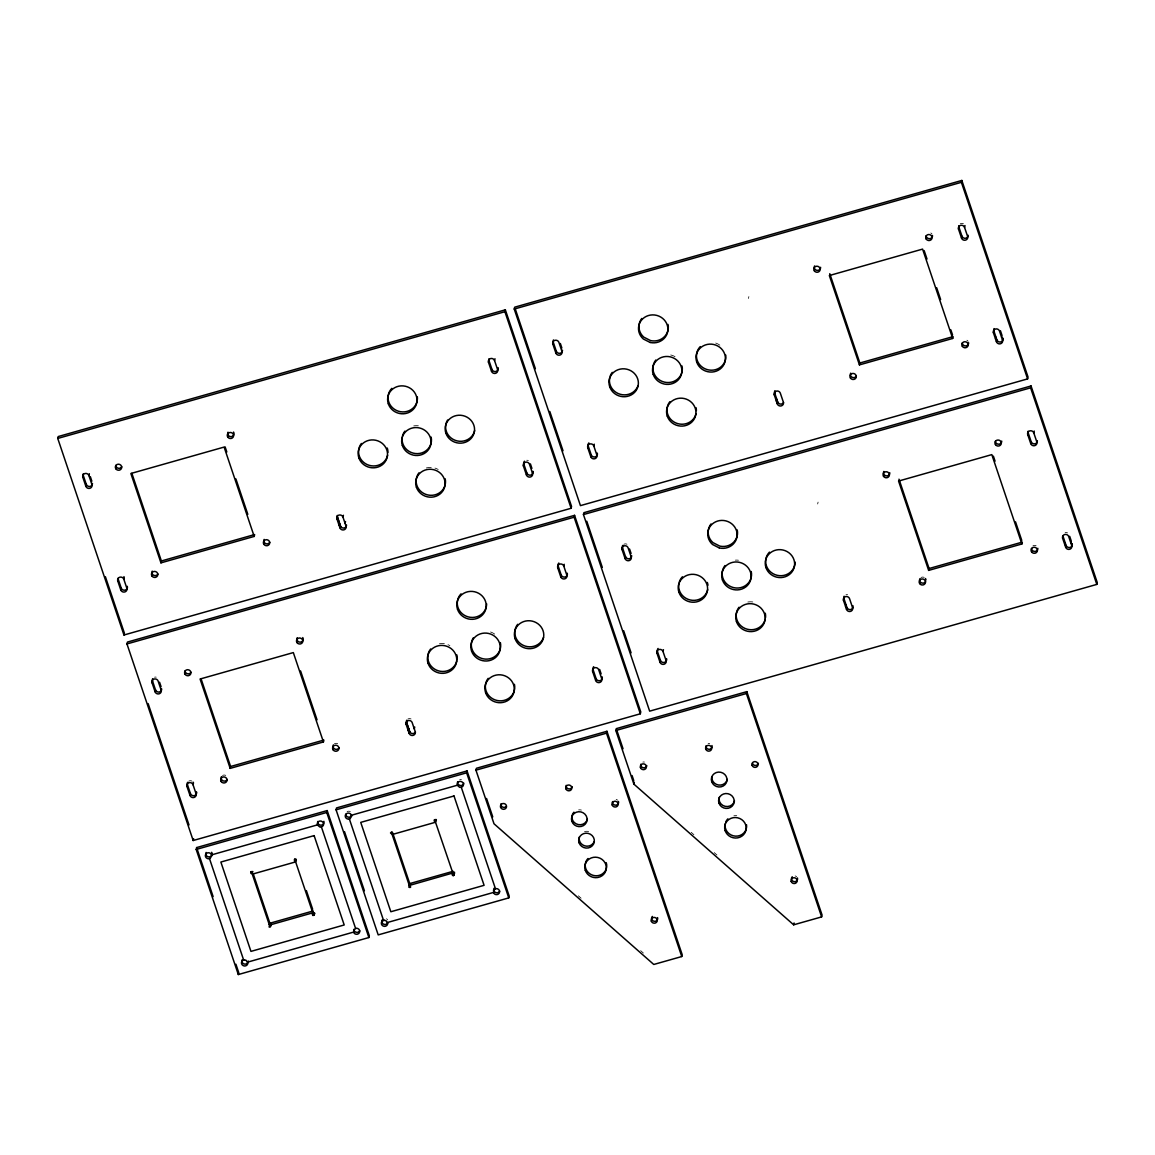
<?xml version="1.0" encoding="UTF-8"?>
<svg xmlns="http://www.w3.org/2000/svg" width="1155" height="1155" viewBox="0 0 1155 1155"><rect width="100%" height="100%" fill="white"/><g stroke="black" fill="none" stroke-linecap="round" stroke-linejoin="round"><path stroke-width="0.75" stroke-dasharray="5 3.75" d="M748.44 298.466L748.873 296.604M817.653 503.984L818.087 502.107M691.195 832.336L693.895 834.718M714.209 852.607L716.909 854.989M578.381 895.832L581.095 898.215M640.664 950.681L643.378 953.063M733.887 815.791A10.814 10.222 13 0 1 736.76 815.719M708.131 743.603A3.075 2.902 13 0 1 709.719 743.56M642.859 762.098A3.075 2.902 13 0 1 644.447 762.055M795.174 875.952A3.075 2.902 13 0 1 796.589 876.674M578.641 809.9A7.854 7.435 13 0 1 581.369 810.059M584.546 831.6A7.854 7.435 13 0 1 588.602 831.513M616.164 799.433A3.075 2.902 13 0 1 617.579 800.155M426.31 467.963A14.741 13.932 13 0 1 438.207 469.45M413.721 425.921A14.741 13.932 13 0 1 418.37 425.805M670.709 354.975A14.741 13.932 13 0 1 675.025 356.664M715.681 343.049A14.741 13.932 13 0 1 719.839 345.172M960.253 223.825A3.191 3.017 13 0 1 963.429 223.752M526.723 460.239A3.191 3.017 13 0 1 528.34 460.614M930.786 232.992A3.191 3.017 13 0 1 932.013 234.075M966.908 340.22A3.191 3.017 13 0 1 968.121 341.303M347.106 811.647A3.191 3.017 13 0 1 350.283 811.575M386.405 918.788A3.191 3.017 13 0 1 387.632 919.871M459.762 779.611A3.191 3.017 13 0 1 461.408 779.567M439.42 643.768A14.741 13.932 13 0 1 449.873 645.602M490.529 631.987A14.741 13.932 13 0 1 494.687 634.109M747.834 602.029A14.741 13.932 13 0 1 753.984 602.188M735.331 560.146A14.741 13.932 13 0 1 738.449 560.218M188.713 781.17A3.191 3.017 13 0 1 191.903 781.098M407.859 719.06A3.191 3.017 13 0 1 411.05 718.988M845.98 594.782A3.191 3.017 13 0 1 847.626 594.738M1065.127 532.672A3.191 3.017 13 0 1 1067.552 532.903M154.553 677.205A3.191 3.017 13 0 1 156.199 677.162M623.816 544.308A3.191 3.017 13 0 1 626.992 544.236M222.554 775.496A3.191 3.017 13 0 1 225.745 775.424M334.459 743.777A3.191 3.017 13 0 1 337.65 743.705M921.04 577.529A3.191 3.017 13 0 1 924.217 577.457M1032.945 545.81A3.191 3.017 13 0 1 1036.122 545.738"/><path stroke-width="1.5" d="M57.75 438.438L58.183 436.561L505.341 309.829L571.552 506.41L571.119 508.272L123.96 635.005L57.75 438.438L504.908 311.706L505.341 309.829M89.339 473.738L88.921 475.615L91.924 484.537A3.191 3.017 13 0 1 89.873 488.305A3.191 3.017 13 0 1 85.86 486.255L82.857 477.333L83.29 475.456A3.191 3.017 13 0 1 83.203 473.882M85.86 486.255L86.293 484.393L83.29 475.456M118.2 579.103L121.203 588.039A3.191 3.017 13 0 0 125.216 590.09A3.191 3.017 13 0 0 127.267 586.321L126.833 588.198A3.191 3.017 13 0 1 124.783 591.952A3.191 3.017 13 0 1 120.77 589.916L117.767 580.979L118.2 579.103A3.191 3.017 13 0 1 118.041 578.323M120.77 589.916L121.203 588.039M126.833 588.198L123.83 579.261L124.249 577.385A3.191 3.017 13 0 0 123.903 576.663M123.96 635.005L124.394 633.142L105.394 576.735M126.963 643.941L127.397 642.079L574.555 515.347L640.765 711.913L640.332 713.79L193.174 840.522L126.963 643.941L574.122 517.209L574.555 515.347M161.382 560.984L254.634 534.563L254.201 536.425L160.949 562.86L161.382 560.984L131.858 473.319M152.07 682.836A3.191 3.017 13 0 1 154.12 679.068A3.191 3.017 13 0 1 158.134 681.118L161.137 690.055A3.191 3.017 13 0 1 159.087 693.823A3.191 3.017 13 0 1 155.088 691.773L152.07 682.836L152.503 680.974A3.191 3.017 13 0 1 152.705 678.664M155.088 691.773L155.506 689.896L152.503 680.974M187.413 784.62L190.431 793.557A3.191 3.017 13 0 0 194.43 795.593A3.191 3.017 13 0 0 196.48 791.839L196.047 793.702A3.191 3.017 13 0 1 193.997 797.47A3.191 3.017 13 0 1 189.998 795.42L186.98 786.483L187.413 784.62A3.191 3.017 13 0 1 187.615 782.31M189.998 795.42L190.431 793.557M196.047 793.702L193.044 784.765L193.477 782.902A3.191 3.017 13 0 0 193.116 782.18M193.174 840.522L193.607 838.646M196.191 849.459L196.624 847.582L327.183 810.579L369.311 935.68L368.878 937.542L238.32 974.546L196.191 849.459L326.75 812.456L327.183 810.579M230.61 766.501L323.862 740.066L323.429 741.943L230.177 768.378L230.61 766.501L201.071 678.837M343.41 515.274L342.977 517.137L345.98 526.074A3.191 3.017 13 0 1 343.93 529.842A3.191 3.017 13 0 1 339.917 527.792L336.914 518.855L337.347 516.992A3.191 3.017 13 0 1 337.26 515.419M339.021 525.121L339.455 523.244M339.917 527.792L340.35 525.929L337.347 516.992M238.32 974.546L238.753 972.683L235.909 964.223M345.085 523.403L345.518 521.526M296.07 860.027L295.637 861.89L312.788 912.825L269.433 925.112L269.866 923.249L253.277 874.003M336.076 809.814L336.509 807.937L467.053 770.934L509.196 896.035L508.763 897.897L378.205 934.9L336.076 809.814L466.634 772.811L467.053 770.934M312.687 915.005C317.668 909.36 310.58 921.676 313.222 910.949L269.866 923.249M313.193 915.251L314.651 913.1L314.218 914.962M313.741 915.236L314.174 913.374M488.94 360.476L491.958 369.412A3.191 3.017 13 0 0 495.957 371.462A3.191 3.017 13 0 0 498.007 367.694L497.588 369.571A3.191 3.017 13 0 1 495.524 373.325A3.191 3.017 13 0 1 491.525 371.289L488.507 362.352L488.94 360.476A3.191 3.017 13 0 1 488.854 358.916M406.127 724.373A3.191 3.017 13 0 1 408.177 720.605A3.191 3.017 13 0 1 412.191 722.655L415.208 731.591A3.191 3.017 13 0 1 413.144 735.36A3.191 3.017 13 0 1 409.144 733.31L406.127 724.373L406.56 722.496A3.191 3.017 13 0 1 406.762 720.2M408.235 730.624L408.668 728.762M491.525 371.289L491.958 369.412M497.588 369.571L494.571 360.634L495.004 358.757M409.144 733.31L409.577 731.433L406.56 722.496L409.924 732.155A3.191 3.017 13 0 0 415.439 732.025M414.298 728.906L414.732 727.044M514.235 309.049L514.668 307.187L961.826 180.454L1028.037 377.021L1027.603 378.898L580.445 505.63L514.235 309.049L961.393 182.317L961.826 180.454M453.063 875.606L454.521 873.454L452.5 873.902L453.063 875.606L452.702 873.036L409.318 885.466L409.736 883.589L392.585 832.668M452.673 872.501L435.522 822.245L435.955 820.382M533.076 472.121A3.191 3.017 13 0 0 532.917 471.341L532.498 473.218A3.191 3.017 13 0 1 530.434 476.986A3.191 3.017 13 0 1 526.435 474.936L523.417 465.999L523.85 464.137A3.191 3.017 13 0 1 524.514 461.192M552.855 344.118A3.191 3.017 13 0 1 554.905 340.35A3.191 3.017 13 0 1 558.919 342.4L561.922 351.337A3.191 3.017 13 0 1 559.872 355.09A3.191 3.017 13 0 1 555.873 353.055L552.855 344.118L553.288 342.241A3.191 3.017 13 0 1 553.49 339.945M526.435 474.936L526.868 473.059L523.85 464.137M555.873 353.055L556.291 351.178L553.288 342.241M475.947 770.168L476.38 768.292L606.938 731.288L682.186 954.665L681.753 956.542L653.773 964.468L494.008 823.775L475.947 770.168L606.505 733.165L606.938 731.288M452.269 874.898L453.106 871.303L409.736 883.589M452.572 875.36L453.005 873.483M453.626 875.591L454.059 873.729M454.117 874.017L454.55 872.141M558.168 565.993L561.171 574.93A3.191 3.017 13 0 0 565.185 576.966A3.191 3.017 13 0 0 567.235 573.212L566.802 575.075A3.191 3.017 13 0 1 564.752 578.843A3.191 3.017 13 0 1 560.738 576.793L557.735 567.856L558.168 565.993A3.191 3.017 13 0 1 558.082 564.42M588.198 445.888L591.201 454.825A3.191 3.017 13 0 0 595.215 456.875A3.191 3.017 13 0 0 597.265 453.106L596.832 454.983A3.191 3.017 13 0 1 594.782 458.737A3.191 3.017 13 0 1 590.783 456.701L587.765 447.765L588.198 445.888A3.191 3.017 13 0 1 588.112 444.329M560.738 576.793L561.171 574.93M566.802 575.075L563.799 566.138L564.218 564.275M590.783 456.701L591.201 454.825M596.832 454.983L593.829 446.047L594.262 444.17M583.448 514.567L583.881 512.69L1031.04 385.958L1097.25 582.539L1096.817 584.401L649.659 711.148L583.448 514.567L1030.607 387.835L1031.04 385.958M593.078 669.64L596.081 678.577A3.191 3.017 13 0 0 600.095 680.627A3.191 3.017 13 0 0 602.145 676.859L601.712 678.721A3.191 3.017 13 0 1 599.662 682.49A3.191 3.017 13 0 1 595.648 680.439L592.645 671.517L593.078 669.64A3.191 3.017 13 0 1 593.742 666.695M622.083 549.621A3.191 3.017 13 0 1 624.133 545.867A3.191 3.017 13 0 1 628.132 547.903L631.15 556.84A3.191 3.017 13 0 1 629.1 560.608A3.191 3.017 13 0 1 625.086 558.558L622.083 549.621L622.502 547.759A3.191 3.017 13 0 1 622.704 545.449M595.648 680.439L596.081 678.577M625.086 558.558L625.519 556.696L622.502 547.759M615.832 730.523L616.265 728.646L746.823 691.643L822.057 915.02L821.624 916.897L793.658 924.823L633.893 784.13L615.832 730.523L746.39 693.52L746.823 691.643M657.412 651.406L660.429 660.342A3.191 3.017 13 0 0 664.443 662.378A3.191 3.017 13 0 0 666.493 658.624L666.06 660.487A3.191 3.017 13 0 1 664.01 664.255A3.191 3.017 13 0 1 659.996 662.205L656.993 653.268L657.412 651.406A3.191 3.017 13 0 1 657.339 649.832M659.996 662.205L660.429 660.342M666.06 660.487L663.042 651.55L663.475 649.688M633.893 784.13L634.326 782.253M774.283 394.894A3.191 3.017 13 0 1 776.333 391.141A3.191 3.017 13 0 1 780.332 393.176L783.35 402.113A3.191 3.017 13 0 1 781.3 405.881A3.191 3.017 13 0 1 777.286 403.831L774.283 394.894L774.702 393.032A3.191 3.017 13 0 1 774.904 390.722M776.377 401.16L776.81 399.284M777.286 403.831L777.719 401.969L774.702 393.032M859.869 363.017L953.12 336.596L952.687 338.458L859.436 364.893L859.869 363.017L829.766 273.663M852.996 605.754L852.563 607.631A3.191 3.017 13 0 1 850.513 611.385A3.191 3.017 13 0 1 846.5 609.349L843.497 600.412L843.93 598.535A3.191 3.017 13 0 1 844.117 596.24M845.604 606.664L846.038 604.801M846.5 609.349L846.933 607.472L843.93 598.535M793.658 924.823L794.091 922.961M965.003 225.557L964.569 227.42L967.587 236.356A3.191 3.017 13 0 1 965.537 240.125A3.191 3.017 13 0 1 961.523 238.074L958.52 229.138L958.953 227.275A3.191 3.017 13 0 1 958.867 225.701M961.523 238.074L961.956 236.198L958.953 227.275M929.082 568.534L1022.334 542.099L1021.901 543.976L928.649 570.397L929.082 568.534L898.98 479.181M993.863 330.922L996.866 339.859A3.191 3.017 13 0 0 1000.88 341.894A3.191 3.017 13 0 0 1002.93 338.141L1002.497 340.003A3.191 3.017 13 0 1 1000.447 343.771A3.191 3.017 13 0 1 996.433 341.721L993.43 332.784L993.863 330.922A3.191 3.017 13 0 1 993.704 330.142M995.538 339.036L995.971 337.173M996.433 341.721L996.866 339.859M1001.587 337.318L1002.02 335.455L1000.447 330.763M1034.23 431.06L1033.797 432.937L1036.8 441.86A3.191 3.017 13 0 1 1034.75 445.628A3.191 3.017 13 0 1 1030.751 443.578L1027.733 434.655L1028.167 432.779A3.191 3.017 13 0 1 1028.08 431.219M1030.751 443.578L1031.17 441.715L1028.167 432.779M1063.076 536.425L1066.079 545.362A3.191 3.017 13 0 0 1070.093 547.412A3.191 3.017 13 0 0 1072.143 543.644L1071.71 545.521A3.191 3.017 13 0 1 1069.66 549.275A3.191 3.017 13 0 1 1065.661 547.239L1062.643 538.302L1063.076 536.425A3.191 3.017 13 0 1 1062.932 535.646M1064.751 544.554L1065.184 542.677M1065.661 547.239L1066.079 545.362M1070.815 542.836L1071.248 540.959L1069.66 536.281M454.088 875.317L453.525 873.613M252.887 871.577L251.357 871.621M296.286 859.349L294.669 858.8M436.373 819.574L434.858 819.617M271.035 925.458L270.01 925.747M211.452 854.917L317.394 824.887A3.191 3.017 13 0 1 321.104 821.09L322.563 821.84A3.191 3.017 13 0 1 321.408 826.937L355.596 928.447M351.337 815.271L457.279 785.241A3.191 3.017 13 0 1 460.975 781.444L462.448 782.195A3.191 3.017 13 0 1 461.293 787.291L495.481 888.801M295.637 861.89L252.281 874.176L269.433 925.112M435.522 822.245L392.151 834.531L409.318 885.466M247.56 962.144L353.618 932.085M387.445 922.499L493.503 892.44M461.293 787.291L459.647 787.335L457.279 785.241M321.408 826.937L319.762 826.98L317.394 824.887M392.296 832.206C387.387 832.538 394.62 835.614 391.762 832.105M409.78 884.124L410.834 884.355M410.444 886.087C405.391 887.358 413.909 888.671 409.087 885.394M313.64 913.259L312.384 914.558M269.909 923.769L270.963 924.014M270.025 925.631C266.675 928.158 273.533 927.407 269.173 924.505M340.35 525.929L340.711 526.651A3.191 3.017 13 0 0 346.558 524.991M409.577 731.433L409.924 732.155M961.393 182.317L1027.603 378.898M1030.607 387.835L1096.817 584.401M1002.497 340.003L999.494 331.066A3.191 3.017 13 0 0 995.48 329.031A3.191 3.017 13 0 0 993.43 332.784M1071.71 545.521L1068.707 536.584A3.191 3.017 13 0 0 1064.693 534.534A3.191 3.017 13 0 0 1062.643 538.302M924.159 250.606L927.003 259.038M936.647 287.696L940.632 299.506M950.839 329.854L952.543 334.907M993.372 456.124L995.076 461.177M1015.519 521.872L1021.771 540.41M952.687 338.458L922.585 249.105L829.333 275.54L859.436 364.893M1021.901 543.976L991.813 454.622L898.561 481.058L928.649 570.397M852.563 607.631L849.56 598.694A3.191 3.017 13 0 0 845.547 596.644A3.191 3.017 13 0 0 843.497 600.412M746.39 693.52L821.624 916.897M560.348 343.497L561.864 347.973M629.576 549.015L631.078 553.476M515.245 308.89L535.386 368.719M549.78 411.454L563.019 450.768M586.769 521.237L602.304 567.394M623.613 630.644L631.092 652.864M504.908 311.706L571.119 508.272M574.122 517.209L640.332 713.79M530.419 463.906L531.921 468.367M599.633 669.409L601.134 673.885M532.498 473.218L529.481 464.281A3.191 3.017 13 0 0 525.467 462.231A3.191 3.017 13 0 0 523.417 465.999M601.712 678.721L598.709 669.799A3.191 3.017 13 0 0 594.695 667.749A3.191 3.017 13 0 0 592.645 671.517M616.828 730.321L623.036 748.758M632.074 775.554L633.763 780.578M606.505 733.165L681.753 956.542M486.544 798.452L492.752 816.874M466.634 772.811L508.763 897.897M337.448 516.964L340.711 526.651M225.109 446.898L226.813 451.952M235.894 478.921L247.82 514.322M300.574 670.954L317.048 719.839M254.201 536.425L224.113 447.072L130.862 473.507L160.949 562.86M323.429 741.943L293.327 652.589L200.075 679.024L230.177 768.378M349.344 818.909L383.576 920.521M344.479 831.6L364.403 890.779M326.75 812.456L368.878 937.542M306.364 890.577L312.659 909.259M90.35 476.712L91.851 481.187M159.563 682.23L161.079 686.691M209.474 858.555L243.691 960.166M148.129 703.612L189.001 824.973M196.624 847.582L213.126 896.612M727.275 779.408A7.854 7.435 13 0 1 718.627 785.039A7.854 7.435 13 0 1 711.783 777.185M734.493 800.848A7.854 7.435 13 0 1 725.181 806.349A7.854 7.435 13 0 1 719.175 797.369M746.534 824.742A10.814 10.222 13 0 1 735.475 836.148A10.814 10.222 13 0 1 725.326 823.515M725.874 821.84A10.814 10.222 13 0 1 727.867 818.852M711.985 745.567A3.075 2.902 13 0 1 709.228 749.306A3.075 2.902 13 0 1 706.08 745.711M646.786 765.577A3.075 2.902 13 0 1 643.162 767.729A3.075 2.902 13 0 1 640.808 764.206M758.402 763.311A3.075 2.902 13 0 1 752.497 763.455M797.441 877.959A3.075 2.902 13 0 1 793.889 881.611A3.075 2.902 13 0 1 792.258 876.775M587.39 819.054A7.854 7.435 13 0 1 576.157 823.861A7.854 7.435 13 0 1 573.919 812.182M594.219 841.721A7.854 7.435 13 0 1 584.647 845.821A7.854 7.435 13 0 1 579.29 837.014M606.231 862.655A10.814 10.222 13 0 1 593.713 875.519A10.814 10.222 13 0 1 587.982 858.497M572.187 786.714A3.075 2.902 13 0 1 568.549 788.865A3.075 2.902 13 0 1 566.195 785.357M506.193 806.537A3.075 2.902 13 0 1 500.923 803.851M618.445 801.44A3.075 2.902 13 0 1 615.673 805.179A3.075 2.902 13 0 1 612.525 801.584M657.57 917.604A3.075 2.902 13 0 1 654.004 921.257A3.075 2.902 13 0 1 652.373 916.42M445.195 478.791A14.741 13.932 13 0 1 427.74 494.946A14.741 13.932 13 0 1 418.962 472.828M387.632 455.272A14.741 13.932 13 0 1 367.232 464.599A14.741 13.932 13 0 1 361.399 443.462M387.243 448.039A14.741 13.932 13 0 1 387.95 452.385M474.662 430.598A14.741 13.932 13 0 1 454.983 440.243A14.741 13.932 13 0 1 447.591 420.016M417.345 396.858A14.741 13.932 13 0 1 398.172 411.137A14.741 13.932 13 0 1 391.834 388.34M431.147 437.095A14.741 13.932 13 0 1 417.518 453.641A14.741 13.932 13 0 1 402.171 437.803M402.402 436.402A14.741 13.932 13 0 1 404.929 431.133M696.046 413.533A14.741 13.932 13 0 1 675.661 422.874A14.741 13.932 13 0 1 669.828 401.723M696.046 407.686A14.741 13.932 13 0 1 696.378 410.646M682.013 365.991A14.741 13.932 13 0 1 664.544 382.161A14.741 13.932 13 0 1 655.78 360.028M638.094 385.539A14.741 13.932 13 0 1 620.293 394.303A14.741 13.932 13 0 1 609.739 377.627M610.129 376.256A14.741 13.932 13 0 1 612.265 372.358M725.773 355.119A14.741 13.932 13 0 1 706.586 369.412A14.741 13.932 13 0 1 700.248 346.601M668.009 324.425A14.741 13.932 13 0 1 650.539 340.581L643.768 337.13A14.741 13.932 13 0 1 641.776 318.462M993.776 329.348A3.191 3.017 13 0 1 994.051 328.612M783.581 402.546A3.191 3.017 13 0 1 777.719 401.969M336.914 518.855A3.191 3.017 13 0 1 338.964 515.101A3.191 3.017 13 0 1 342.977 517.137M117.767 580.979A3.191 3.017 13 0 1 119.817 577.211A3.191 3.017 13 0 1 123.83 579.261M92.501 483.454A3.191 3.017 13 0 1 86.293 484.393M968.164 235.274A3.191 3.017 13 0 1 961.956 236.198M82.857 477.333A3.191 3.017 13 0 1 84.907 473.564A3.191 3.017 13 0 1 88.921 475.615M958.52 229.138A3.191 3.017 13 0 1 960.57 225.369A3.191 3.017 13 0 1 964.569 227.42M533.004 472.915A3.191 3.017 13 0 1 526.868 473.059M488.507 362.352A3.191 3.017 13 0 1 490.557 358.584A3.191 3.017 13 0 1 494.571 360.634M588.4 443.592A3.191 3.017 13 0 1 588.862 442.943M562.514 350.239A3.191 3.017 13 0 1 556.291 351.178M587.765 447.765A3.191 3.017 13 0 1 589.815 443.996A3.191 3.017 13 0 1 593.829 446.047M157.903 574.021A3.191 3.017 13 0 1 153.615 575.233A3.191 3.017 13 0 1 152.229 571.119M269.808 542.301A3.191 3.017 13 0 1 265.52 543.514A3.191 3.017 13 0 1 264.134 539.399M233.541 432.042A3.191 3.017 13 0 1 231.014 436.662A3.191 3.017 13 0 1 228.026 432.187M121.795 466.793A3.191 3.017 13 0 1 115.774 465.422M856.375 376.054A3.191 3.017 13 0 1 852.101 377.266A3.191 3.017 13 0 1 850.715 373.152M820.613 267.296A3.191 3.017 13 0 1 816.758 270.328A3.191 3.017 13 0 1 814.593 265.924M932.518 235.577A3.191 3.017 13 0 1 929.501 238.681A3.191 3.017 13 0 1 926.151 235.736M968.626 342.804A3.191 3.017 13 0 1 965.609 345.908A3.191 3.017 13 0 1 962.274 342.963M351.669 815.675A3.191 3.017 13 0 1 345.663 814.304M387.791 922.903A3.191 3.017 13 0 1 383.503 924.116A3.191 3.017 13 0 1 382.117 920.015M499.696 891.184A3.191 3.017 13 0 1 495.408 892.396A3.191 3.017 13 0 1 494.022 888.296M463.862 783.22A3.191 3.017 13 0 1 460.08 785.458L458.607 784.707A3.191 3.017 13 0 1 457.625 781.805M211.784 855.321A3.191 3.017 13 0 1 207.51 856.534A3.191 3.017 13 0 1 206.124 852.433M211.625 852.303A3.191 3.017 13 0 1 212.13 853.805M248.253 961.018A3.191 3.017 13 0 1 244.398 964.05A3.191 3.017 13 0 1 242.232 959.661M359.811 930.829A3.191 3.017 13 0 1 353.791 929.457M323.891 821.306A3.191 3.017 13 0 1 320.195 825.103L318.722 824.352A3.191 3.017 13 0 1 317.741 821.45M514.423 684.294A14.741 13.932 13 0 1 496.953 700.464A14.741 13.932 13 0 1 488.19 678.332M456.846 660.776A14.741 13.932 13 0 1 436.46 670.117A14.741 13.932 13 0 1 430.627 648.966M456.86 654.928A14.741 13.932 13 0 1 457.091 659.375M543.5 637.488A14.741 13.932 13 0 1 522.811 645.125A14.741 13.932 13 0 1 517.657 624.306M486.645 603.863A14.741 13.932 13 0 1 470.374 617.333A14.741 13.932 13 0 1 457.582 600.21M457.972 598.839A14.741 13.932 13 0 1 461.047 593.858M500.375 642.599A14.741 13.932 13 0 1 483.671 658.913A14.741 13.932 13 0 1 473.29 637.849M765.26 619.037A14.741 13.932 13 0 1 744.874 628.378A14.741 13.932 13 0 1 739.041 607.227M765.274 613.204A14.741 13.932 13 0 1 765.505 617.636M751.226 571.508A14.741 13.932 13 0 1 733.772 587.664A14.741 13.932 13 0 1 724.994 565.531M707.697 589.671A14.741 13.932 13 0 1 690.242 599.994A14.741 13.932 13 0 1 678.967 583.145M679.357 581.774A14.741 13.932 13 0 1 682.432 576.778M707.322 582.452A14.741 13.932 13 0 1 707.957 585.296M795.073 562.124A14.741 13.932 13 0 1 775.063 574.656A14.741 13.932 13 0 1 769.461 552.119M737.222 529.928A14.741 13.932 13 0 1 719.767 546.098L712.996 542.648A14.741 13.932 13 0 1 710.989 523.966M853.083 607.328A3.191 3.017 13 0 1 846.933 607.472M186.98 786.483A3.191 3.017 13 0 1 189.03 782.729A3.191 3.017 13 0 1 193.044 784.765M161.729 688.957A3.191 3.017 13 0 1 155.506 689.896M1037.392 440.777A3.191 3.017 13 0 1 1031.17 441.715M1027.733 434.655A3.191 3.017 13 0 1 1029.784 430.887A3.191 3.017 13 0 1 1033.797 432.937M558.356 563.683A3.191 3.017 13 0 1 558.832 563.048M557.735 567.856A3.191 3.017 13 0 1 559.785 564.102A3.191 3.017 13 0 1 563.799 566.138M657.614 649.096A3.191 3.017 13 0 1 658.09 648.46M631.727 555.757A3.191 3.017 13 0 1 625.519 556.696M656.993 653.268A3.191 3.017 13 0 1 659.043 649.514A3.191 3.017 13 0 1 663.042 651.55M227.116 779.524A3.191 3.017 13 0 1 222.843 780.737A3.191 3.017 13 0 1 221.457 776.636M339.021 747.805A3.191 3.017 13 0 1 334.748 749.017A3.191 3.017 13 0 1 333.362 744.917M302.754 637.56A3.191 3.017 13 0 1 300.242 642.166A3.191 3.017 13 0 1 297.239 637.69M191.008 672.297A3.191 3.017 13 0 1 184.988 670.94M925.603 581.557A3.191 3.017 13 0 1 921.315 582.77A3.191 3.017 13 0 1 919.929 578.669M925.444 578.525A3.191 3.017 13 0 1 925.949 580.027M889.826 472.814A3.191 3.017 13 0 1 885.986 475.831A3.191 3.017 13 0 1 883.82 471.442M1001.732 441.094A3.191 3.017 13 0 1 998.714 444.199A3.191 3.017 13 0 1 995.379 441.253M1037.854 548.322A3.191 3.017 13 0 1 1034.837 551.426A3.191 3.017 13 0 1 1031.487 548.466M211.712 855.667L210.253 858.338L208.68 858.771A3.191 3.017 13 0 1 205.691 854.31A3.191 3.017 13 0 1 211.192 854.166L211.712 855.667M351.582 816.022L350.138 818.693L348.565 819.126A3.191 3.017 13 0 1 345.576 814.65A3.191 3.017 13 0 1 351.077 814.52L351.582 816.022M353.704 929.804L353.863 932.836A3.191 3.017 13 0 0 359.378 932.706A3.191 3.017 13 0 0 356.39 928.23L353.704 929.804M493.589 890.159L493.748 893.19A3.191 3.017 13 0 0 499.263 893.06A3.191 3.017 13 0 0 496.26 888.585L493.589 890.159M250.852 872.039C250.216 876.082 254.966 871.058 250.852 872.039M294.467 859.681C293.818 863.723 298.582 858.685 294.467 859.681M434.352 820.036C433.702 824.064 438.467 819.039 434.352 820.036M314.117 835.614L220.865 862.049L250.953 951.388L344.204 924.967L314.117 835.614M454.002 795.968L360.735 822.389L390.838 911.743L484.089 885.322L454.002 795.968M244.485 959.949L242.911 960.397A3.191 3.017 13 0 0 243.185 965.638A3.191 3.017 13 0 0 247.82 962.895L246.087 960.31L244.485 959.949M384.355 920.304L382.796 920.737A3.191 3.017 13 0 0 383.07 925.992A3.191 3.017 13 0 0 387.705 923.249L385.972 920.665L384.355 920.304M650.121 342.457L643.335 339.007A14.741 13.932 13 0 1 646.324 316.355A14.741 13.932 13 0 1 667.763 327.284A14.741 13.932 13 0 1 650.121 342.457M719.334 547.961L712.563 544.51A14.741 13.932 13 0 1 715.537 521.872A14.741 13.932 13 0 1 736.977 532.802A14.741 13.932 13 0 1 719.334 547.961M711.711 781.646A7.854 7.435 13 0 0 724.994 784.664A7.854 7.435 13 0 0 720.821 772.291A7.854 7.435 13 0 0 711.711 781.646M718.944 803.086A7.854 7.435 13 0 0 732.212 806.118A7.854 7.435 13 0 0 728.04 793.73A7.854 7.435 13 0 0 718.944 803.086M725.167 830.69A10.814 10.222 13 0 0 743.43 834.848A10.814 10.222 13 0 0 737.698 817.812A10.814 10.222 13 0 0 725.167 830.69M791.189 881.482A3.075 2.902 13 0 0 796.373 882.651A3.075 2.902 13 0 0 794.741 877.814A3.075 2.902 13 0 0 791.189 881.482M752.064 765.317A3.075 2.902 13 0 0 757.247 766.501A3.075 2.902 13 0 0 755.615 761.665A3.075 2.902 13 0 0 752.064 765.317M640.448 767.584A3.075 2.902 13 0 0 645.645 768.768A3.075 2.902 13 0 0 644.014 763.931A3.075 2.902 13 0 0 640.448 767.584M705.734 749.09A3.075 2.902 13 0 0 710.917 750.259A3.075 2.902 13 0 0 709.285 745.423A3.075 2.902 13 0 0 705.734 749.09M571.841 821.292A7.854 7.435 13 0 0 585.109 824.309A7.854 7.435 13 0 0 580.936 811.936A7.854 7.435 13 0 0 571.841 821.292M579.059 842.746A7.854 7.435 13 0 0 592.327 845.763A7.854 7.435 13 0 0 588.169 833.376A7.854 7.435 13 0 0 579.059 842.746M585.296 870.336A10.814 10.222 13 0 0 603.545 874.494A10.814 10.222 13 0 0 597.814 857.472A10.814 10.222 13 0 0 585.296 870.336M651.305 921.127A3.075 2.902 13 0 0 656.488 922.311A3.075 2.902 13 0 0 654.856 917.474A3.075 2.902 13 0 0 651.305 921.127M612.179 804.963A3.075 2.902 13 0 0 617.362 806.147A3.075 2.902 13 0 0 615.731 801.31A3.075 2.902 13 0 0 612.179 804.963M500.577 807.23A3.075 2.902 13 0 0 505.76 808.413A3.075 2.902 13 0 0 504.129 803.577A3.075 2.902 13 0 0 500.577 807.23M565.849 788.735A3.075 2.902 13 0 0 571.032 789.919A3.075 2.902 13 0 0 569.401 785.082A3.075 2.902 13 0 0 565.849 788.735M358.844 457.828A14.741 13.932 13 0 0 383.734 463.487A14.741 13.932 13 0 0 375.909 440.286A14.741 13.932 13 0 0 358.844 457.828M416.406 487.193A14.741 13.932 13 0 0 441.297 492.853A14.741 13.932 13 0 0 433.472 469.637A14.741 13.932 13 0 0 416.406 487.193M402.359 445.498A14.741 13.932 13 0 0 427.249 451.157A14.741 13.932 13 0 0 419.424 427.942A14.741 13.932 13 0 0 402.359 445.498M445.873 433.168A14.741 13.932 13 0 0 470.764 438.828A14.741 13.932 13 0 0 462.953 415.612A14.741 13.932 13 0 0 445.873 433.168M388.311 403.802A14.741 13.932 13 0 0 413.201 409.462A14.741 13.932 13 0 0 405.391 386.246A14.741 13.932 13 0 0 388.311 403.802M653.21 374.393A14.741 13.932 13 0 0 678.101 380.053A14.741 13.932 13 0 0 670.29 356.852A14.741 13.932 13 0 0 653.21 374.393M696.725 362.064A14.741 13.932 13 0 0 721.615 367.723A14.741 13.932 13 0 0 713.804 344.508A14.741 13.932 13 0 0 696.725 362.064M667.258 416.103A14.741 13.932 13 0 0 692.148 421.763A14.741 13.932 13 0 0 684.323 398.547A14.741 13.932 13 0 0 667.258 416.103M609.696 386.737A14.741 13.932 13 0 0 634.586 392.397A14.741 13.932 13 0 0 626.761 369.181A14.741 13.932 13 0 0 609.696 386.737M151.969 576.027A3.191 3.017 13 0 0 157.47 575.883A3.191 3.017 13 0 0 154.481 571.407A3.191 3.017 13 0 0 151.969 576.027M115.847 468.8A3.191 3.017 13 0 0 121.362 468.656A3.191 3.017 13 0 0 118.359 464.195A3.191 3.017 13 0 0 115.847 468.8M227.752 437.081A3.191 3.017 13 0 0 233.267 436.951A3.191 3.017 13 0 0 230.264 432.475A3.191 3.017 13 0 0 227.752 437.081M263.874 544.308A3.191 3.017 13 0 0 269.375 544.164A3.191 3.017 13 0 0 266.386 539.688A3.191 3.017 13 0 0 263.874 544.308M850.441 378.046A3.191 3.017 13 0 0 855.956 377.916A3.191 3.017 13 0 0 852.953 373.44A3.191 3.017 13 0 0 850.441 378.046M962.346 346.341A3.191 3.017 13 0 0 967.861 346.197A3.191 3.017 13 0 0 964.858 341.721A3.191 3.017 13 0 0 962.346 346.341M926.238 239.114A3.191 3.017 13 0 0 931.739 238.97A3.191 3.017 13 0 0 928.75 234.508A3.191 3.017 13 0 0 926.238 239.114M814.333 270.833A3.191 3.017 13 0 0 819.833 270.689A3.191 3.017 13 0 0 816.845 266.213A3.191 3.017 13 0 0 814.333 270.833M428.057 663.345A14.741 13.932 13 0 0 452.948 669.005A14.741 13.932 13 0 0 445.137 645.789A14.741 13.932 13 0 0 428.057 663.345M485.62 692.711A14.741 13.932 13 0 0 510.51 698.371A14.741 13.932 13 0 0 502.685 675.155A14.741 13.932 13 0 0 485.62 692.711M471.572 651.016A14.741 13.932 13 0 0 496.462 656.675A14.741 13.932 13 0 0 488.652 633.46A14.741 13.932 13 0 0 471.572 651.016M515.087 638.672A14.741 13.932 13 0 0 539.991 644.331A14.741 13.932 13 0 0 532.166 621.116A14.741 13.932 13 0 0 515.087 638.672M457.524 609.32A14.741 13.932 13 0 0 482.429 614.98A14.741 13.932 13 0 0 474.604 591.764A14.741 13.932 13 0 0 457.524 609.32M722.424 579.911A14.741 13.932 13 0 0 747.328 585.571A14.741 13.932 13 0 0 739.503 562.355A14.741 13.932 13 0 0 722.424 579.911M765.953 567.581A14.741 13.932 13 0 0 790.843 573.241A14.741 13.932 13 0 0 783.018 550.025A14.741 13.932 13 0 0 765.953 567.581M736.471 621.607A14.741 13.932 13 0 0 761.362 627.266A14.741 13.932 13 0 0 753.551 604.051A14.741 13.932 13 0 0 736.471 621.607M678.909 592.241A14.741 13.932 13 0 0 703.799 597.9A14.741 13.932 13 0 0 695.989 574.685A14.741 13.932 13 0 0 678.909 592.241M221.183 781.531A3.191 3.017 13 0 0 226.698 781.401A3.191 3.017 13 0 0 223.695 776.925A3.191 3.017 13 0 0 221.183 781.531M185.074 674.303A3.191 3.017 13 0 0 190.575 674.173A3.191 3.017 13 0 0 187.586 669.698A3.191 3.017 13 0 0 185.074 674.303M296.979 642.584A3.191 3.017 13 0 0 302.48 642.454A3.191 3.017 13 0 0 299.492 637.979A3.191 3.017 13 0 0 296.979 642.584M333.088 749.812A3.191 3.017 13 0 0 338.603 749.682A3.191 3.017 13 0 0 335.6 745.206A3.191 3.017 13 0 0 333.088 749.812M919.654 583.564A3.191 3.017 13 0 0 925.169 583.434A3.191 3.017 13 0 0 922.181 578.958A3.191 3.017 13 0 0 919.654 583.564M1031.559 551.845A3.191 3.017 13 0 0 1037.075 551.715A3.191 3.017 13 0 0 1034.086 547.239A3.191 3.017 13 0 0 1031.559 551.845M995.451 444.617A3.191 3.017 13 0 0 1000.966 444.487A3.191 3.017 13 0 0 997.963 440.012A3.191 3.017 13 0 0 995.451 444.617M883.546 476.336A3.191 3.017 13 0 0 889.061 476.207A3.191 3.017 13 0 0 886.058 471.731A3.191 3.017 13 0 0 883.546 476.336"/></g></svg>
